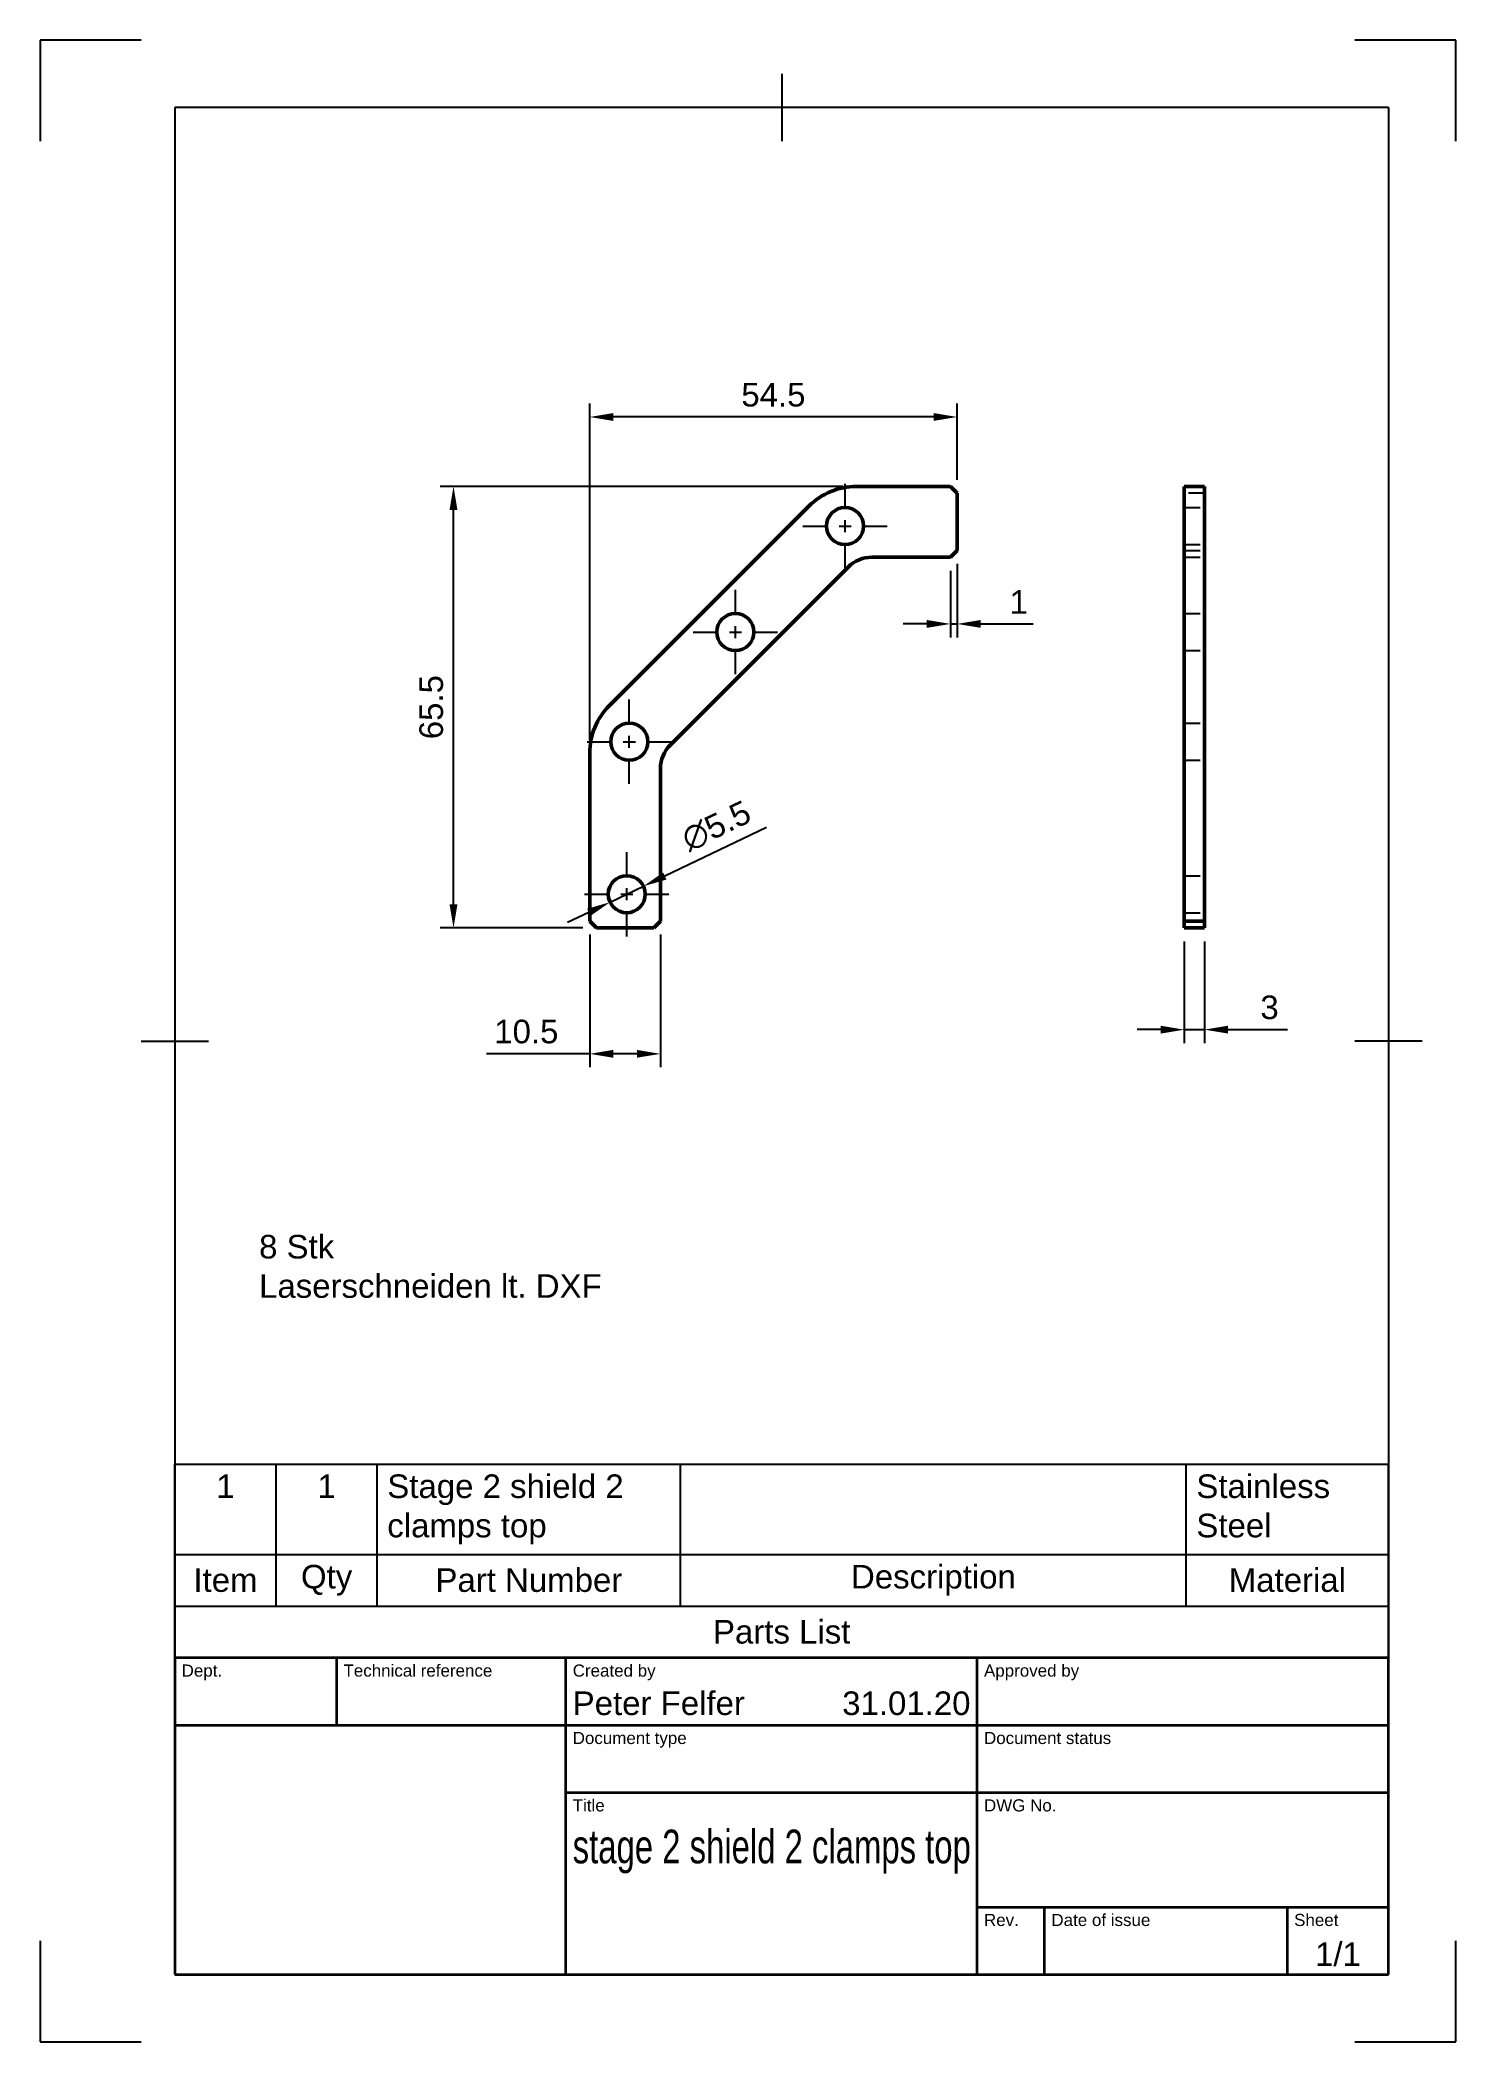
# Model space of a CAD drawing. Header units: millimetres. Extents: x 0 to 210, y 0 to 297.
import ezdxf
from ezdxf.enums import TextEntityAlignment as Align

# ---------------------------------------------------------------- set-up
doc = ezdxf.new("R2010")
doc.units = ezdxf.units.MM
doc.header["$LTSCALE"] = 0.75
doc.linetypes.add('CENTER2', pattern=[28.575, 19.05, -3.175, 3.175, -3.175])
doc.linetypes.add('HIDDEN2', pattern=[4.7625, 3.175, -1.5875])
for name, color, linetype, lineweight in [('Border', 7, 'Continuous', 25), ('FD_Dimensions', 7, 'Continuous', 25), ('Hidden', 7, 'HIDDEN2', 25), ('Notes', 7, 'Continuous', 25), ('Parts Lists', 7, 'Continuous', 25), ('Smart Centers', 7, 'CENTER2', 25), ('TitleBlock', 7, 'Continuous', 35), ('Visible', 7, 'Continuous', 50)]:
    doc.layers.add(name, color=color, linetype=linetype, lineweight=lineweight)
doc.styles.add('FusionTitle', font='')
doc.styles.get("Standard").update_dxf_attribs({"font": 'arial.ttf'})
doc.styles.get('FusionTitle').set_extended_font_data('Arial Unicode MS')
doc.dimstyles.new('Dim-ISO-25', dxfattribs={"dimtxt": 3.5, "dimasz": 3.5, "dimexe": 2, "dimexo": 2, "dimgap": 1.5, "dimtad": 1, "dimzin": 12, "dimdsep": 46, "dimtxsty": 'Standard', "dimcen": 0, "dimazin": 3, "dimtp": 0.1, "dimtm": 0.1, "dimtfac": 0.714, "dimtmove": 0, "dimatfit": 3, "dimfxl": 1, "dimtzin": 12, "dimarcsym": 0})

# ---------------------------------------------------------------- blocks, each defined once
blk = doc.blocks.new('ISO_A4(P)_SHEET')
at = {"layer": 'Border'}
for p, q in [((15, 297), (0, 297)), ((0, 297), (0, 282)), ((210, 297), (195, 297)), ((210, 282), (210, 297)), ((110, 292), (110, 282)), ((200, 287), (20, 287)), ((20, 287), (20, 10)), ((200, 287), (200, 10)), ((15, 148.5), (25, 148.5)), ((205, 148.5), (195, 148.5)), ((0, 15), (0, 0)), ((210, 0), (210, 15)), ((20, 10), (200, 10)), ((0, 0), (15, 0)), ((195, 0), (210, 0))]:
    blk.add_line(p, q, dxfattribs=at)
blk = doc.blocks.new('ISO_TITLEBLOCK')
at = {"layer": 'TitleBlock'}
for p, q in [((0, 47), (-180, 47)), ((-180, 47), (-180, 0)), ((-156, 37), (-156, 47)), ((-122, 0), (-122, 47)), ((-61, 0), (-61, 47)), ((0, 0), (0, 47)), ((-180, 37), (0, 37)), ((-122, 27), (0, 27)), ((-61, 10), (0, 10)), ((-51, 0), (-51, 10)), ((-15, 0), (-15, 10)), ((-180, 0), (0, 0))]:
    blk.add_line(p, q, dxfattribs=at)
at = {"layer": 'TitleBlock', "style": 'FusionTitle'}
for s, p in [('Dept.', (-179, 46)), ('Technical reference', (-155, 46)), ('Created by', (-121, 46)), ('Approved by', (-60, 46)), ('Document type', (-121, 36)), ('Document status', (-60, 36)), ('Title', (-121, 26)), ('DWG No.', (-60, 26)), ('Rev.', (-60, 9)), ('Date of issue', (-50, 9)), ('Sheet', (-14, 9))]:
    blk.add_text(s, height=1.8, dxfattribs=at).set_placement(p, align=Align.TOP_LEFT)
for tag, p, height in [('DEPT', (-179, 38.5), 3.5), ('TECHNICAL_REFERENCE', (-155, 38.5), 3.5), ('CREATED_BY', (-121, 38.5), 3.5), ('APPROVED_BY', (-60, 38.5), 3.5), ('DOCUMENT_TYPE', (-121, 28.5), 3.5), ('DOCUMENT_STATUS', (-60, 28.5), 3.5), ('TITLE_1', (-121, 16.5), 5), ('TITLE_2', (-121, 9), 5), ('TITLE_3', (-121, 1.5), 5), ('DATE_OF_ISSUE', (-50, 1.5), 3.5)]:
    blk.add_attdef(tag, p, '', height=height, dxfattribs=at)
for tag, p in [('CREATED_DATE', (-62, 38.5)), ('APPROVED_DATE', (-1, 38.5))]:
    blk.add_attdef(tag, text='', height=3.5, dxfattribs=at).set_placement(p, align=Align.RIGHT)
for tag, height, p in [('DRAWING_NUMBER', 5, (-30.5, 16.6)), ('REV', 3.5, (-56, 3.1)), ('SHEET', 3.5, (-7.5, 3.1))]:
    blk.add_attdef(tag, text='', height=height, dxfattribs=at).set_placement(p, align=Align.MIDDLE)
blk = doc.blocks.new('*U5')
at = {"layer": 'Smart Centers', "color": 0, "ltscale": 0.75, "transparency": 16777216}
for p, q in [((0, 2.678906), (0, 6.25)), ((-6.25, 0), (-2.678906, 0)), ((2.678906, 0), (6.25, 0)), ((0, -6.25), (0, -2.678906))]:
    blk.add_line(p, q, dxfattribs=at)
at = {"layer": 'Smart Centers', "color": 0, "linetype": 'Continuous', "ltscale": 0.75, "transparency": 16777216}
for p, q in [((-0.892969, 0), (0.892969, 0)), ((0, -0.892969), (0, 0.892969))]:
    blk.add_line(p, q, dxfattribs=at)
blk = doc.blocks.new('*U6')
at = {"layer": 'Smart Centers', "color": 0, "ltscale": 0.75, "transparency": 16777216}
for p, q in [((0, 2.678906), (0, 6.25)), ((-6.25, 0), (-2.678906, 0)), ((2.678906, 0), (6.25, 0)), ((0, -6.25), (0, -2.678906))]:
    blk.add_line(p, q, dxfattribs=at)
at = {"layer": 'Smart Centers', "color": 0, "linetype": 'Continuous', "ltscale": 0.75, "transparency": 16777216}
for p, q in [((-0.892969, 0), (0.892969, 0)), ((0, -0.892969), (0, 0.892969))]:
    blk.add_line(p, q, dxfattribs=at)
blk = doc.blocks.new('*U7')
at = {"layer": 'Smart Centers', "color": 0, "ltscale": 0.75, "transparency": 16777216}
for p, q in [((0, 2.678906), (0, 6.25)), ((-6.25, 0), (-2.678906, 0)), ((2.678906, 0), (6.25, 0)), ((0, -6.25), (0, -2.678906))]:
    blk.add_line(p, q, dxfattribs=at)
at = {"layer": 'Smart Centers', "color": 0, "linetype": 'Continuous', "ltscale": 0.75, "transparency": 16777216}
for p, q in [((-0.892969, 0), (0.892969, 0)), ((0, -0.892969), (0, 0.892969))]:
    blk.add_line(p, q, dxfattribs=at)
blk = doc.blocks.new('*U8')
at = {"layer": 'Smart Centers', "color": 0, "ltscale": 0.75, "transparency": 16777216}
for p, q in [((0, 2.678906), (0, 6.25)), ((-6.25, 0), (-2.678906, 0)), ((2.678906, 0), (6.25, 0)), ((0, -6.25), (0, -2.678906))]:
    blk.add_line(p, q, dxfattribs=at)
at = {"layer": 'Smart Centers', "color": 0, "linetype": 'Continuous', "ltscale": 0.75, "transparency": 16777216}
for p, q in [((-0.892969, 0), (0.892969, 0)), ((0, -0.892969), (0, 0.892969))]:
    blk.add_line(p, q, dxfattribs=at)
blk = doc.blocks.new('*D16')
at = {"layer": 'Defpoints', "color": 0, "transparency": 16777216}
for p in [(81.518255, 166.277175), (92.018255, 166.277175), (81.518255, 146.595349)]:
    blk.add_point(p, dxfattribs=at)
at = {"layer": 'FD_Dimensions', "lineweight": -2, "transparency": 16777216}
for p, q in [((81.518255, 164.277175), (81.518255, 144.595349)), ((92.018255, 164.277175), (92.018255, 144.595349)), ((81.518255, 146.595349), (66.230055, 146.595349)), ((88.518255, 146.595349), (85.018255, 146.595349))]:
    blk.add_line(p, q, dxfattribs=at)
at = {"layer": 'FD_Dimensions', "transparency": 16777216}
for points in [[(85.018255, 147.178682), (85.018255, 146.012015), (81.518255, 146.595349)], [(88.518255, 147.178682), (88.518255, 146.012015), (92.018255, 146.595349)]]:
    blk.add_solid(points, dxfattribs=at)
at = {"layer": 'FD_Dimensions', "color": 0, "transparency": 16777216, "insert": (72.124155, 149.882354), "char_height": 3.5, "attachment_point": 5}
blk.add_mtext('10.5', dxfattribs=at)
blk = doc.blocks.new('*D17')
at = {"layer": 'Defpoints', "color": 0, "transparency": 16777216}
for p in [(61.31977, 230.777175), (121.10047, 230.777175), (82.518255, 165.277175)]:
    blk.add_point(p, dxfattribs=at)
at = {"layer": 'FD_Dimensions', "lineweight": -2, "transparency": 16777216}
for p, q in [((119.10047, 230.777175), (59.31977, 230.777175)), ((61.31977, 168.777175), (61.31977, 227.277175)), ((80.518255, 165.277175), (59.31977, 165.277175))]:
    blk.add_line(p, q, dxfattribs=at)
at = {"layer": 'FD_Dimensions', "transparency": 16777216}
for points in [[(60.736436, 227.277175), (61.903103, 227.277175), (61.31977, 230.777175)], [(60.736436, 168.777175), (61.903103, 168.777175), (61.31977, 165.277175)]]:
    blk.add_solid(points, dxfattribs=at)
at = {"layer": 'FD_Dimensions', "color": 0, "transparency": 16777216, "insert": (58.032764, 198.027175), "char_height": 3.5, "attachment_point": 5, "rotation": 90}
blk.add_mtext('65.5', dxfattribs=at)
blk = doc.blocks.new('*D18')
at = {"layer": 'Defpoints', "color": 0, "transparency": 16777216}
for p in [(81.518255, 241.076165), (136.018255, 229.777175), (81.518255, 191.19496)]:
    blk.add_point(p, dxfattribs=at)
at = {"layer": 'FD_Dimensions', "lineweight": -2, "transparency": 16777216}
for p, q in [((81.518255, 193.19496), (81.518255, 243.076165)), ((132.518255, 241.076165), (85.018255, 241.076165)), ((136.018255, 231.777175), (136.018255, 243.076165))]:
    blk.add_line(p, q, dxfattribs=at)
at = {"layer": 'FD_Dimensions', "transparency": 16777216}
for points in [[(85.018255, 241.659498), (85.018255, 240.492831), (81.518255, 241.076165)], [(132.518255, 241.659498), (132.518255, 240.492831), (136.018255, 241.076165)]]:
    blk.add_solid(points, dxfattribs=at)
at = {"layer": 'FD_Dimensions', "color": 0, "transparency": 16777216, "insert": (108.768255, 244.356008), "char_height": 3.5, "attachment_point": 5}
blk.add_mtext('54.5', dxfattribs=at)
blk = doc.blocks.new('*D19')
at = {"layer": 'Defpoints', "color": 0, "transparency": 16777216}
for p in [(135.018255, 220.277175), (136.018255, 221.277175), (136.018255, 210.37768)]:
    blk.add_point(p, dxfattribs=at)
at = {"layer": 'FD_Dimensions', "lineweight": -2, "transparency": 16777216}
for p, q in [((135.018255, 218.277175), (135.018255, 208.37768)), ((136.018255, 219.277175), (136.018255, 208.37768)), ((131.518255, 210.37768), (128.018255, 210.37768)), ((135.018255, 210.37768), (136.018255, 210.37768)), ((139.518255, 210.37768), (147.307477, 210.37768))]:
    blk.add_line(p, q, dxfattribs=at)
at = {"layer": 'FD_Dimensions', "transparency": 16777216}
for points in [[(131.518255, 210.961013), (131.518255, 209.794347), (135.018255, 210.37768)], [(139.518255, 210.961013), (139.518255, 209.794347), (136.018255, 210.37768)]]:
    blk.add_solid(points, dxfattribs=at)
at = {"layer": 'FD_Dimensions', "color": 0, "transparency": 16777216, "insert": (145.162866, 213.634842), "char_height": 3.5, "attachment_point": 5}
blk.add_mtext('1', dxfattribs=at)
blk = doc.blocks.new('*T13')
at = {"layer": 'Parts Lists', "color": 0, "linetype": 'ByBlock', "lineweight": -2, "transparency": 16777216}
for p, q in [((0, 28.698045), (180, 28.698045)), ((0, 0), (0, 28.698045)), ((15, 7.666667), (15, 28.698045)), ((30, 7.666667), (30, 28.698045)), ((75, 7.666667), (75, 28.698045)), ((150, 7.666667), (150, 28.698045)), ((180, 0), (180, 28.698045)), ((0, 15.333333), (180, 15.333333)), ((0, 7.666667), (180, 7.666667)), ((0, 0), (180, 0))]:
    blk.add_line(p, q, dxfattribs=at)
at = {"layer": 'Parts Lists', "color": 0, "transparency": 16777216, "char_height": 3.5}
for s, insert, width, attachment_point in [('1', (7.5, 27.198045), 12, 2), ('1', (22.5, 27.198045), 12, 2), ('Stage 2 shield 2 clamps top', (31.5, 27.198045), 42, 1), ('Stainless Steel', (151.5, 27.198045), 27, 1), ('Item', (7.5, 11.5), 12, 5), ('Qty', (22.5, 11.5), 12, 5), ('Part Number', (52.5, 11.5), 42, 5), ('Description', (112.5, 11.5), 72, 5), ('Material', (165, 11.5), 27, 5), ('Parts List', (90, 3.833333), 177, 5)]:
    blk.add_mtext(s, dxfattribs=dict(at, insert=insert, width=width, attachment_point=attachment_point))
blk = doc.blocks.new('*D20')
at = {"layer": 'Defpoints', "color": 0, "transparency": 16777216}
for p in [(169.705065, 165.277176), (172.705065, 165.277176), (172.705065, 150.181787)]:
    blk.add_point(p, dxfattribs=at)
at = {"layer": 'FD_Dimensions', "lineweight": -2, "transparency": 16777216}
for p, q in [((169.705065, 163.277176), (169.705065, 148.181787)), ((172.705065, 163.277176), (172.705065, 148.181787)), ((166.205065, 150.181787), (162.705065, 150.181787)), ((169.705065, 150.181787), (172.705065, 150.181787)), ((176.205065, 150.181787), (184.997016, 150.181787))]:
    blk.add_line(p, q, dxfattribs=at)
at = {"layer": 'FD_Dimensions', "transparency": 16777216}
for points in [[(166.205065, 150.76512), (166.205065, 149.598453), (169.705065, 150.181787)], [(176.205065, 150.76512), (176.205065, 149.598453), (172.705065, 150.181787)]]:
    blk.add_solid(points, dxfattribs=at)
at = {"layer": 'FD_Dimensions', "color": 0, "transparency": 16777216, "insert": (182.351041, 153.469986), "char_height": 3.5, "attachment_point": 5}
blk.add_mtext('3', dxfattribs=at)
blk = doc.blocks.new('*D21')
at = {"layer": 'Defpoints', "color": 0, "transparency": 16777216}
for p in [(89.498985, 171.463967), (84.537524, 169.090383)]:
    blk.add_point(p, dxfattribs=at)
at = {"layer": 'FD_Dimensions', "lineweight": -2, "transparency": 16777216}
for p, q in [((107.726804, 180.184228), (92.656279, 172.974429)), ((84.537524, 169.090383), (89.498985, 171.463967)), ((81.38023, 167.579921), (78.222936, 166.069459))]:
    blk.add_line(p, q, dxfattribs=at)
at = {"layer": 'FD_Dimensions', "transparency": 16777216}
for points in [[(92.404536, 173.500644), (92.908023, 172.448213), (89.498985, 171.463967)], [(81.128486, 168.106137), (81.631974, 167.053705), (84.537524, 169.090383)]]:
    blk.add_solid(points, dxfattribs=at)
at = {"layer": 'FD_Dimensions', "color": 0, "transparency": 16777216, "insert": (100.309403, 180.388015), "char_height": 3.5, "attachment_point": 5, "rotation": 25.56665995}
blk.add_mtext('∅5.5', dxfattribs=at)

msp = doc.modelspace()

# ---------------------------------------------------------------- linework, layer by layer
at = {"layer": 'Hidden', "extrusion": (-1e-16, -1, 0)}
for p, q in [((172.705065, 229.777176), (169.705065, 229.777176)), ((169.705065, 227.646573), (172.705065, 227.646573)), ((169.705065, 222.146573), (172.705065, 222.146573)), ((169.705065, 221.277176), (172.705065, 221.277176)), ((169.705065, 220.277176), (172.705065, 220.277176)), ((169.705065, 211.918049), (172.705065, 211.918049)), ((169.705065, 206.418049), (172.705065, 206.418049)), ((169.705065, 195.651271), (172.705065, 195.651271)), ((169.705065, 190.151271), (172.705065, 190.151271)), ((169.705065, 173.027176), (172.705065, 173.027176)), ((169.705065, 167.527176), (172.705065, 167.527176))]:
    msp.add_line(p, q, dxfattribs=at)
at = {"layer": 'Visible', "extrusion": (-1e-16, -1, 0)}
for p, q in [((135.018255, 230.777175), (121.10047, 230.777175)), ((135.018255, 230.777175), (136.018255, 229.777175)), ((136.018255, 221.277175), (136.018255, 229.777175)), ((169.705065, 227.848243), (169.705065, 230.777176)), ((172.705065, 230.777176), (169.705065, 230.777176)), ((172.705065, 230.777176), (172.705065, 227.848243)), ((114.029402, 227.848243), (84.447187, 198.266028)), ((169.705065, 227.848243), (169.705065, 198.266028)), ((172.705065, 227.848243), (172.705065, 198.266028)), ((123.378644, 220.277175), (135.018255, 220.277175)), ((136.018255, 221.277175), (135.018255, 220.277175)), ((93.482721, 192.452319), (119.84311, 218.812709)), ((169.705065, 191.19496), (169.705065, 198.266028)), ((172.705065, 198.266028), (172.705065, 191.19496)), ((81.518255, 191.19496), (81.518255, 166.277175)), ((169.705065, 191.19496), (169.705065, 166.277176)), ((172.705065, 191.19496), (172.705065, 166.277176)), ((92.018255, 166.277175), (92.018255, 188.916785)), ((82.518255, 165.277175), (81.518255, 166.277175)), ((82.518255, 165.277175), (91.018255, 165.277175)), ((92.018255, 166.277175), (91.018255, 165.277175)), ((169.705065, 166.277176), (169.705065, 165.277176)), ((172.705065, 166.277176), (169.705065, 166.277176)), ((169.705065, 165.277176), (172.705065, 165.277176)), ((172.705065, 165.277176), (172.705065, 166.277176))]:
    msp.add_line(p, q, dxfattribs=at)
at = {"layer": 'Visible', "extrusion": (0, 0, -1)}
for centre in [(-119.394159, 224.896573), (-103.127382, 209.168048), (-87.398857, 192.90127), (-87.018255, 170.277175)]:
    msp.add_circle(centre, 2.75, dxfattribs=at)
for centre, start, end in [((-121.10047, 220.777175), 45, 90), ((-91.518255, 191.19496), 0, 45)]:
    msp.add_arc(centre, 10, start, end, dxfattribs=at)
at = {"layer": 'Visible'}
for centre, start, end in [((123.378644, 215.277175), 90, 135), ((97.018255, 188.916785), 135, 180)]:
    msp.add_arc(centre, 5, start, end, dxfattribs=at)

# ---------------------------------------------------------------- block references
msp.add_blockref('*T13', (20, 57))
at = {"layer": 'Border'}
msp.add_blockref('ISO_A4(P)_SHEET', (0, 0), dxfattribs=at)
at = {"layer": 'Smart Centers', "ltscale": 0.75}
for name, p in [('*U8', (119.394159, 224.896573)), ('*U7', (103.127382, 209.168048)), ('*U6', (87.398857, 192.90127)), ('*U5', (87.018255, 170.277175))]:
    msp.add_blockref(name, p, dxfattribs=at)
at = {"layer": 'TitleBlock'}
ref = msp.add_blockref('ISO_TITLEBLOCK', (200, 10), dxfattribs=at)
ref.add_attrib('CREATED_DATE', '31.01.20', dxfattribs={"height": 3.5, "style": 'FusionTitle'}).set_placement((138, 48.5), align=Align.RIGHT)
ref.add_attrib('SHEET', '1/1', dxfattribs={"height": 3.5, "style": 'FusionTitle'}).set_placement((192.5, 13.1), align=Align.MIDDLE)
ref.add_attrib('TITLE_1', 'stage 2 shield 2 clamps top', (79, 26.5), dxfattribs={"height": 5, "style": 'FusionTitle', "width": 0.697758})
ref.add_attrib('CREATED_BY', 'Peter Felfer', (79, 48.5), dxfattribs={"height": 3.5, "style": 'FusionTitle'})

# ---------------------------------------------------------------- texts
at = {"layer": 'Notes', "insert": (32.486876, 119.735437), "char_height": 3.5, "attachment_point": 1}
msp.add_mtext_dynamic_manual_height_columns('8 Stk\\PLaserschneiden lt. DXF', width=74.685334, gutter_width=17.5, heights=[0], dxfattribs=at)

# ---------------------------------------------------------------- dimensions: what is measured, and where the dimension line sits
at = {"layer": 'FD_Dimensions'}
for base, p1, p2, angle, picture, middle in [((81.518255, 241.076165), (136.018255, 229.777175), (81.518255, 191.19496), 180, '*D18', (108.768255, 244.356008)), ((61.31977, 230.777175), (82.518255, 165.277175), (121.10047, 230.777175), 90, '*D17', (58.032764, 198.027175)), ((81.518255, 146.595349), (92.018255, 166.277175), (81.518255, 166.277175), 180, '*D16', (72.124155, 149.882354))]:
    dim = msp.add_linear_dim(base=base, p1=p1, p2=p2, angle=angle, dimstyle='Dim-ISO-25', override={"dimlfac": 1, "dimclrd": 256, "dimclre": 256}, dxfattribs=at)
    dim.commit()
    dim.dimension.update_dxf_attribs({"geometry": picture, "text_midpoint": middle})
dim = msp.add_linear_dim(base=(136.018255, 210.37768), p1=(135.018255, 220.277175), p2=(136.018255, 221.277175), dimstyle='Dim-ISO-25', override={"dimlfac": 1, "dimclrd": 256, "dimclre": 256}, dxfattribs=at)
dim.commit()
dim.dimension.update_dxf_attribs({"geometry": '*D19', "text_midpoint": (145.162866, 213.634842)})
dim = msp.add_diameter_dim_2p(p1=(84.537524, 169.090383), p2=(89.498985, 171.463967), dimstyle='Dim-ISO-25', override={"dimlfac": 1, "dimclrd": 256, "dimclre": 256}, dxfattribs=at)
dim.commit()
dim.dimension.update_dxf_attribs({"geometry": '*D21', "text_midpoint": (100.309403, 180.388015)})
dim = msp.add_aligned_dim(p1=(169.705065, 165.277176), p2=(172.705065, 165.277176), distance=-15.095389, dimstyle='Dim-ISO-25', override={"dimlfac": 1, "dimclrd": 256, "dimclre": 256}, dxfattribs=at)
dim.commit()
dim.dimension.update_dxf_attribs({"geometry": '*D20', "text_midpoint": (182.351041, 153.469986)})

doc.saveas('drawing.dxf')
